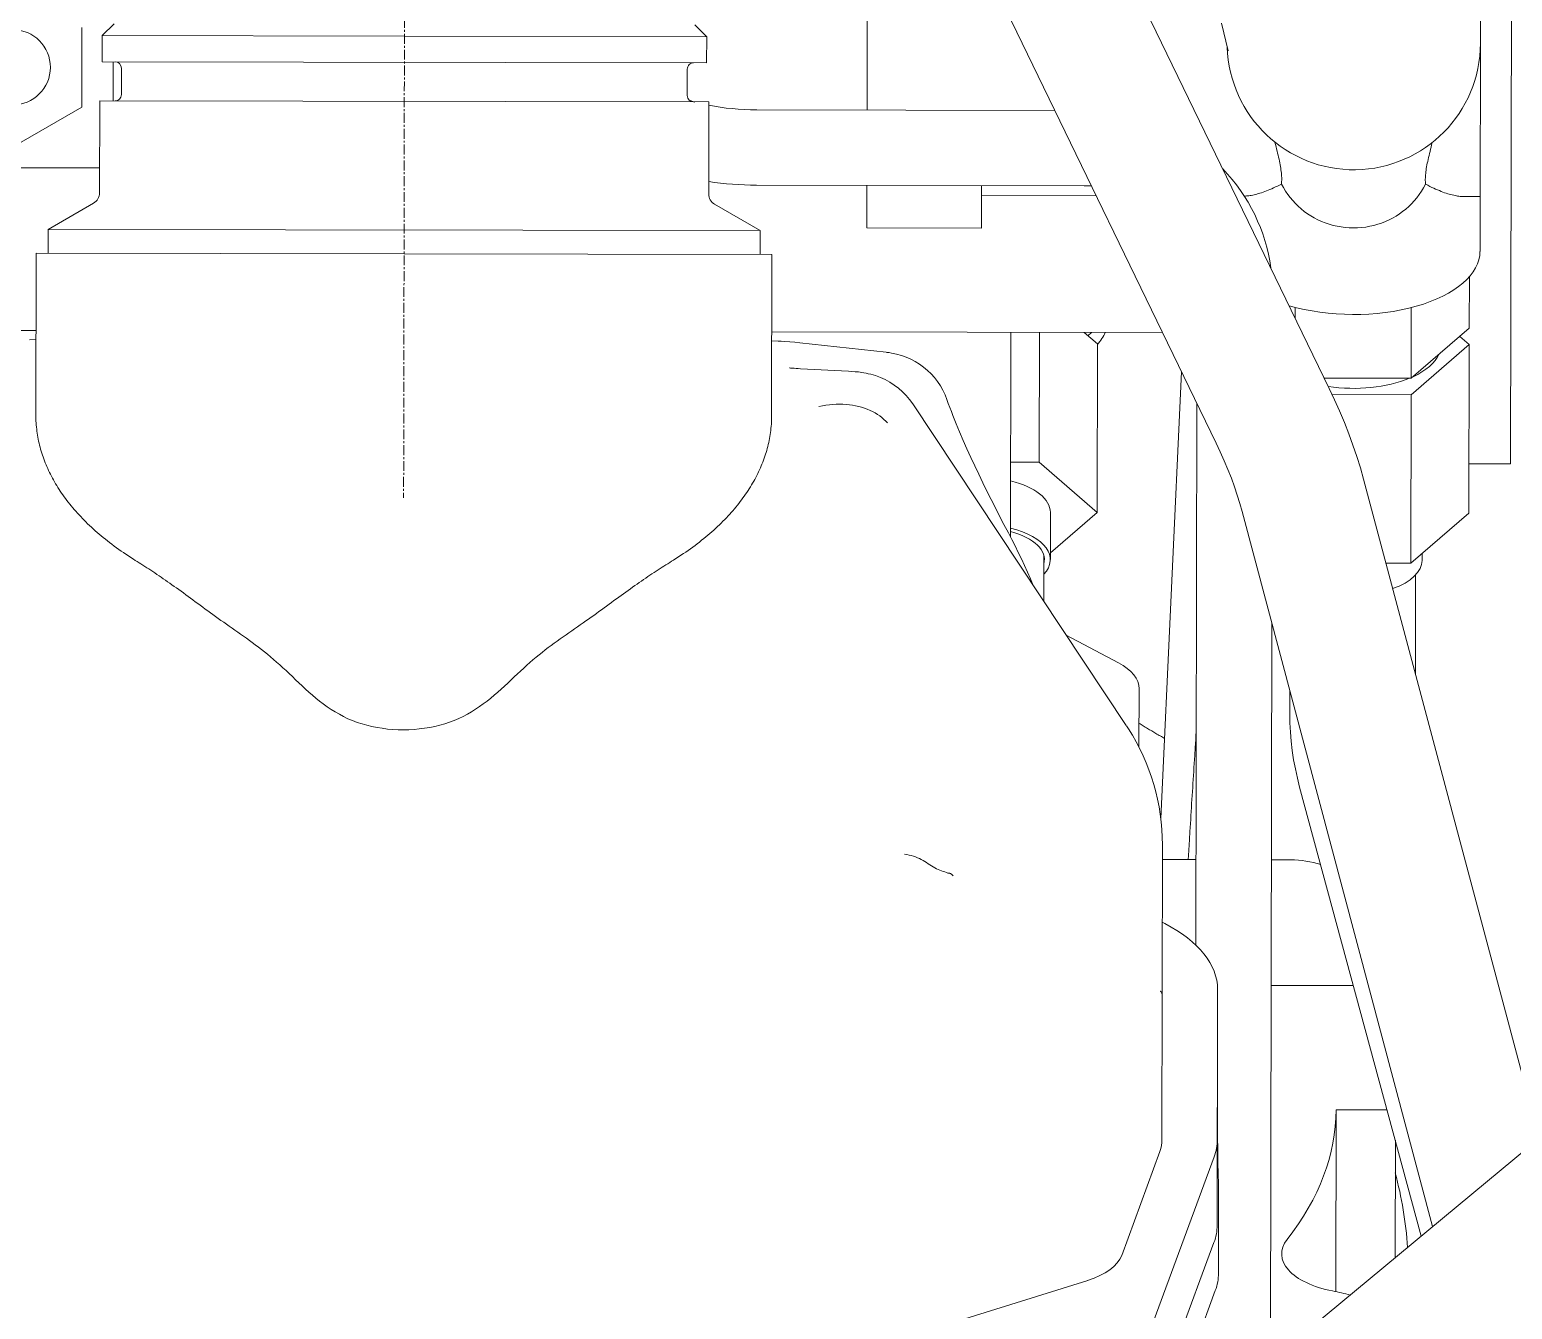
# Model space of a CAD drawing. Extents: x 766778 to 845620, y 133762 to 209800.
# Drawn here: x 786474.5 to 786661.9, y 191058.7 to 191220.5 of the extents above; entities that cross this region are included whole.
import ezdxf

# ---------------------------------------------------------------- set-up
doc = ezdxf.new("R2010")
doc.units = 0
doc.header["$MEASUREMENT"] = 0
doc.linetypes.add('CENTER', pattern=[2, 1.25, -0.25, 0.25, -0.25])
doc.layers.get('0').update_dxf_attribs({"color": 1, "linetype": 'CONTINUOUS'})
doc.layers.add('CENTER_LINES', color=1, linetype='CENTER')
doc.layers.add('LA-4748_SHOWN', color=2, linetype='CONTINUOUS', lineweight=53)

# ---------------------------------------------------------------- blocks, each defined once
blk = doc.blocks.new('ENGINE')
at = {"layer": 'CENTER_LINES', "color": 252, "lineweight": 5}
blk.add_line((945473.73, 205939.1), (945473.28, 205852.45), dxfattribs=at)
at = {"layer": 'LA-4748_SHOWN', "color": 252, "lineweight": 5}
for p, q in [((945527.35, 205996.95), (945590.32, 205865.88)), ((945513.04, 205990.07), (945576.01, 205859.01)), ((945609.44, 205883.12), (945609.96, 205982.09)), ((945613.21, 205856.27), (945613.85, 205978.27)), ((945532.03, 205901.27), (945532.29, 205950.01)), ((945432.76, 205901.96), (945432.82, 205912.04)), ((945436.88, 205912.5), (945435.37, 205911.01)), ((945510.3, 205912.11), (945511.79, 205910.61)), ((945576.86, 205912.1), (945577.69, 205908.62)), ((945435.35, 205907.71), (945435.37, 205911.01)), ((945511.79, 205910.61), (945435.37, 205911.01)), ((945511.77, 205907.31), (945511.79, 205910.61)), ((945511.77, 205907.31), (945435.35, 205907.71)), ((945436.76, 205907.7), (945436.74, 205902.75)), ((945437.78, 205903.55), (945437.8, 205906.9)), ((945509.3, 205903.17), (945509.32, 205906.52)), ((945424.01, 205896.97), (945432.76, 205901.96)), ((945434.98, 205891.13), (945435.04, 205902.76)), ((945512.04, 205902.36), (945435.04, 205902.76)), ((945509.56, 205902.58), (945510.28, 205902.36)), ((945511.98, 205890.72), (945512.04, 205902.36)), ((945512.03, 205901.95), (945512.75, 205901.81)), ((945512.75, 205901.81), (945513.48, 205901.69)), ((945513.48, 205901.69), (945514.23, 205901.59)), ((945514.23, 205901.59), (945514.99, 205901.51)), ((945514.99, 205901.51), (945515.75, 205901.44)), ((945515.75, 205901.44), (945516.52, 205901.39)), ((945516.52, 205901.39), (945517.3, 205901.36)), ((945517.3, 205901.36), (945518.08, 205901.35)), ((945518.08, 205901.35), (945555.76, 205901.15)), ((945583.57, 205897.03), (945583.64, 205896.74)), ((945583.64, 205896.74), (945583.71, 205896.45)), ((945583.71, 205896.45), (945583.78, 205896.18)), ((945603.23, 205896.07), (945603.3, 205896.35)), ((945603.3, 205896.35), (945603.37, 205896.63)), ((945603.37, 205896.63), (945603.45, 205896.92)), ((945411.29, 205894.42), (945434.99, 205894.29)), ((945583.78, 205896.18), (945583.84, 205895.9)), ((945583.84, 205895.9), (945583.9, 205895.64)), ((945583.9, 205895.64), (945583.96, 205895.38)), ((945583.96, 205895.38), (945584.02, 205895.13)), ((945584.02, 205895.13), (945584.08, 205894.88)), ((945584.08, 205894.88), (945584.13, 205894.64)), ((945584.13, 205894.64), (945584.17, 205894.4)), ((945584.17, 205894.4), (945584.22, 205894.17)), ((945602.82, 205894.31), (945602.87, 205894.54)), ((945602.87, 205894.54), (945602.92, 205894.78)), ((945602.92, 205894.78), (945602.98, 205895.03)), ((945602.98, 205895.03), (945603.04, 205895.28)), ((945603.04, 205895.28), (945603.1, 205895.54)), ((945603.1, 205895.54), (945603.17, 205895.8)), ((945603.17, 205895.8), (945603.23, 205896.07)), ((945576.97, 205893.68), (945577.57, 205893.02)), ((945577.57, 205893.02), (945578.14, 205892.34)), ((945584.22, 205894.17), (945584.25, 205893.95)), ((945584.25, 205893.95), (945584.29, 205893.74)), ((945584.29, 205893.74), (945584.32, 205893.52)), ((945584.32, 205893.52), (945584.35, 205893.32)), ((945584.35, 205893.32), (945584.37, 205893.12)), ((945584.37, 205893.12), (945584.39, 205892.93)), ((945584.39, 205892.93), (945584.4, 205892.74)), ((945584.4, 205892.74), (945584.41, 205892.56)), ((945584.41, 205892.56), (945584.41, 205892.38)), ((945602.57, 205892.46), (945602.58, 205892.64)), ((945602.58, 205892.64), (945602.59, 205892.83)), ((945602.59, 205892.83), (945602.61, 205893.02)), ((945602.61, 205893.02), (945602.63, 205893.22)), ((945602.63, 205893.22), (945602.66, 205893.43)), ((945602.66, 205893.43), (945602.69, 205893.64)), ((945602.69, 205893.64), (945602.73, 205893.86)), ((945602.73, 205893.86), (945602.77, 205894.08)), ((945602.77, 205894.08), (945602.82, 205894.31)), ((945511.98, 205892.29), (945512.73, 205892.19)), ((945512.73, 205892.19), (945513.48, 205892.1)), ((945513.48, 205892.1), (945514.23, 205892.02)), ((945514.23, 205892.02), (945514.98, 205891.95)), ((945514.98, 205891.95), (945515.74, 205891.9)), ((945515.74, 205891.9), (945516.5, 205891.86)), ((945516.5, 205891.86), (945517.27, 205891.84)), ((945517.27, 205891.84), (945518.03, 205891.83)), ((945518.03, 205891.83), (945559.43, 205891.61)), ((945531.95, 205886.36), (945531.98, 205891.75)), ((945546.45, 205886.28), (945546.48, 205891.68)), ((945559.43, 205891.61), (945560.36, 205891.58)), ((945578.14, 205892.34), (945578.69, 205891.65)), ((945578.69, 205891.65), (945579.21, 205890.93)), ((945579.21, 205890.93), (945579.7, 205890.19)), ((945581.84, 205890.65), (945581.64, 205890.59)), ((945582.04, 205890.72), (945581.84, 205890.65)), ((945582.25, 205890.79), (945582.04, 205890.72)), ((945582.46, 205890.87), (945582.25, 205890.79)), ((945582.68, 205890.96), (945582.46, 205890.87)), ((945582.91, 205891.05), (945582.68, 205890.96)), ((945583.14, 205891.15), (945582.91, 205891.05)), ((945583.37, 205891.26), (945583.14, 205891.15)), ((945583.61, 205891.37), (945583.37, 205891.26)), ((945583.86, 205891.48), (945583.61, 205891.37)), ((945584.11, 205891.61), (945583.86, 205891.48)), ((945584.37, 205891.74), (945584.11, 205891.61)), ((945584.39, 205891.89), (945584.37, 205891.74)), ((945584.62, 205891.29), (945584.37, 205891.74)), ((945584.4, 205892.05), (945584.39, 205891.89)), ((945584.41, 205892.21), (945584.4, 205892.05)), ((945584.41, 205892.38), (945584.41, 205892.21)), ((945584.89, 205890.85), (945584.62, 205891.29)), ((945585.17, 205890.43), (945584.89, 205890.85)), ((945602.07, 205890.76), (945601.78, 205890.34)), ((945602.34, 205891.19), (945602.07, 205890.76)), ((945602.6, 205891.64), (945602.34, 205891.19)), ((945602.56, 205892.28), (945602.57, 205892.46)), ((945602.56, 205892.11), (945602.56, 205892.28)), ((945602.57, 205891.95), (945602.56, 205892.11)), ((945602.58, 205891.79), (945602.57, 205891.95)), ((945602.6, 205891.64), (945602.58, 205891.79)), ((945602.86, 205891.51), (945602.6, 205891.64)), ((945603.12, 205891.38), (945602.86, 205891.51)), ((945603.37, 205891.25), (945603.12, 205891.38)), ((945603.62, 205891.14), (945603.37, 205891.25)), ((945603.86, 205891.03), (945603.62, 205891.14)), ((945604.1, 205890.92), (945603.86, 205891.03)), ((945604.33, 205890.83), (945604.1, 205890.92)), ((945604.55, 205890.74), (945604.33, 205890.83)), ((945604.77, 205890.65), (945604.55, 205890.74)), ((945604.98, 205890.57), (945604.77, 205890.65)), ((945434.22, 205889.83), (945428.45, 205886.54)), ((945512.72, 205889.42), (945518.45, 205886.07)), ((945546.47, 205890.41), (945560.96, 205890.33)), ((945579.81, 205890.23), (945579.67, 205890.23)), ((945579.7, 205890.19), (945580.16, 205889.44)), ((945579.95, 205890.24), (945579.81, 205890.23)), ((945580.1, 205890.25), (945579.95, 205890.24)), ((945580.25, 205890.27), (945580.1, 205890.25)), ((945580.16, 205889.44), (945580.59, 205888.66)), ((945580.4, 205890.29), (945580.25, 205890.27)), ((945580.56, 205890.32), (945580.4, 205890.29)), ((945580.73, 205890.35), (945580.56, 205890.32)), ((945580.9, 205890.39), (945580.73, 205890.35)), ((945581.08, 205890.43), (945580.9, 205890.39)), ((945581.26, 205890.48), (945581.08, 205890.43)), ((945581.44, 205890.53), (945581.26, 205890.48)), ((945581.64, 205890.59), (945581.44, 205890.53)), ((945585.48, 205890.02), (945585.17, 205890.43)), ((945585.8, 205889.64), (945585.48, 205890.02)), ((945586.13, 205889.27), (945585.8, 205889.64)), ((945586.49, 205888.92), (945586.13, 205889.27)), ((945586.86, 205888.58), (945586.49, 205888.92)), ((945600.45, 205888.84), (945600.07, 205888.51)), ((945600.8, 205889.19), (945600.45, 205888.84)), ((945601.14, 205889.56), (945600.8, 205889.19)), ((945601.47, 205889.94), (945601.14, 205889.56)), ((945601.78, 205890.34), (945601.47, 205889.94)), ((945605.19, 205890.5), (945604.98, 205890.57)), ((945605.39, 205890.44), (945605.19, 205890.5)), ((945605.58, 205890.38), (945605.39, 205890.44)), ((945605.77, 205890.33), (945605.58, 205890.38)), ((945605.96, 205890.28), (945605.77, 205890.33)), ((945606.14, 205890.24), (945605.96, 205890.28)), ((945606.31, 205890.2), (945606.14, 205890.24)), ((945606.48, 205890.17), (945606.31, 205890.2)), ((945606.64, 205890.14), (945606.48, 205890.17)), ((945606.8, 205890.12), (945606.64, 205890.14)), ((945606.95, 205890.1), (945606.8, 205890.12)), ((945607.1, 205890.09), (945606.95, 205890.1)), ((945607.24, 205890.09), (945607.1, 205890.09)), ((945607.38, 205890.09), (945607.24, 205890.09)), ((945607.33, 205890.09), (945609.47, 205890.07)), ((945580.59, 205888.66), (945580.99, 205887.88)), ((945580.99, 205887.88), (945581.35, 205887.07)), ((945581.35, 205887.07), (945581.69, 205886.26)), ((945587.24, 205888.27), (945586.86, 205888.58)), ((945587.65, 205887.97), (945587.24, 205888.27)), ((945588.07, 205887.69), (945587.65, 205887.97)), ((945588.51, 205887.44), (945588.07, 205887.69)), ((945588.96, 205887.2), (945588.51, 205887.44)), ((945589.42, 205886.99), (945588.96, 205887.2)), ((945589.9, 205886.8), (945589.42, 205886.99)), ((945597.49, 205886.95), (945597.01, 205886.76)), ((945597.96, 205887.15), (945597.49, 205886.95)), ((945598.41, 205887.39), (945597.96, 205887.15)), ((945598.85, 205887.64), (945598.41, 205887.39)), ((945599.28, 205887.91), (945598.85, 205887.64)), ((945599.68, 205888.2), (945599.28, 205887.91)), ((945600.07, 205888.51), (945599.68, 205888.2)), ((945428.44, 205883.54), (945428.45, 205886.54)), ((945518.45, 205886.07), (945428.45, 205886.54)), ((945518.44, 205883.07), (945518.45, 205886.07)), ((945546.45, 205886.28), (945531.95, 205886.36)), ((945581.69, 205886.26), (945581.99, 205885.43)), ((945581.99, 205885.43), (945582.26, 205884.59)), ((945590.38, 205886.63), (945589.9, 205886.8)), ((945590.88, 205886.49), (945590.38, 205886.63)), ((945591.39, 205886.37), (945590.88, 205886.49)), ((945591.9, 205886.28), (945591.39, 205886.37)), ((945592.41, 205886.21), (945591.9, 205886.28)), ((945592.93, 205886.17), (945592.41, 205886.21)), ((945593.45, 205886.16), (945592.93, 205886.17)), ((945593.97, 205886.17), (945593.45, 205886.16)), ((945594.49, 205886.2), (945593.97, 205886.17)), ((945595.01, 205886.26), (945594.49, 205886.2)), ((945595.52, 205886.35), (945595.01, 205886.26)), ((945596.03, 205886.46), (945595.52, 205886.35)), ((945596.53, 205886.6), (945596.03, 205886.46)), ((945597.01, 205886.76), (945596.53, 205886.6)), ((945426.94, 205883.55), (945426.83, 205863.11)), ((945426.94, 205883.55), (945519.94, 205883.06)), ((945582.26, 205884.59), (945582.49, 205883.74)), ((945582.49, 205883.74), (945582.69, 205882.88)), ((945519.94, 205883.06), (945519.83, 205862.63)), ((945582.69, 205882.88), (945582.86, 205882.02)), ((945582.86, 205882.02), (945582.99, 205881.15)), ((945608.05, 205873.43), (945608.09, 205879.93)), ((945586.06, 205874.76), (945586.07, 205876.14)), ((945600.69, 205867.12), (945600.73, 205876.06)), ((945413.8, 205873.82), (945426.89, 205873.75)), ((945426.88, 205872.62), (945426.08, 205872.59)), ((945519.88, 205873.26), (945569.29, 205873)), ((945519.88, 205872.13), (945520.69, 205872.09)), ((945520.69, 205872.09), (945521.08, 205872.07)), ((945521.08, 205872.07), (945521.45, 205872.05)), ((945521.45, 205872.05), (945522.15, 205872.01)), ((945522.15, 205872.01), (945522.79, 205871.95)), ((945522.79, 205871.95), (945523.41, 205871.89)), ((945523.41, 205871.89), (945534.32, 205870.64)), ((945549.98, 205847.2), (945550.12, 205873.1)), ((945553.72, 205873.08), (945553.63, 205856.69)), ((945561.04, 205871.6), (945559.38, 205873.05)), ((945560.31, 205873.05), (945559.85, 205872.65)), ((945600.69, 205867.12), (945608.05, 205873.43)), ((945606.85, 205872.4), (945608.04, 205871.35)), ((945534.32, 205870.64), (945534.42, 205870.62)), ((945534.42, 205870.62), (945534.72, 205870.59)), ((945534.72, 205870.59), (945535.03, 205870.54)), ((945535.03, 205870.54), (945535.64, 205870.41)), ((945535.64, 205870.41), (945536.26, 205870.23)), ((945536.26, 205870.23), (945536.85, 205870.02)), ((945536.85, 205870.02), (945537.44, 205869.76)), ((945561.04, 205871.6), (945560.93, 205850.3)), ((945608.04, 205871.35), (945600.67, 205865.04)), ((945608.04, 205871.35), (945607.93, 205850.05)), ((945522.13, 205868.7), (945522.16, 205868.7)), ((945522.16, 205868.7), (945522.24, 205868.69)), ((945522.24, 205868.69), (945522.36, 205868.68)), ((945522.36, 205868.68), (945522.52, 205868.66)), ((945522.52, 205868.66), (945522.72, 205868.65)), ((945522.72, 205868.65), (945522.95, 205868.63)), ((945522.95, 205868.63), (945523.21, 205868.62)), ((945523.21, 205868.62), (945523.49, 205868.6)), ((945523.49, 205868.6), (945529.55, 205868.25)), ((945529.55, 205868.25), (945529.98, 205868.23)), ((945529.98, 205868.23), (945530.39, 205868.2)), ((945530.39, 205868.2), (945530.81, 205868.16)), ((945530.81, 205868.16), (945531.03, 205868.13)), ((945531.03, 205868.13), (945531.27, 205868.1)), ((945537.44, 205869.76), (945538, 205869.46)), ((945538, 205869.46), (945538.54, 205869.12)), ((945538.54, 205869.12), (945539.06, 205868.75)), ((945539.06, 205868.75), (945539.55, 205868.33)), ((945539.55, 205868.33), (945540, 205867.89)), ((945531.27, 205868.1), (945531.52, 205868.06)), ((945531.52, 205868.06), (945531.79, 205868.01)), ((945531.79, 205868.01), (945532.07, 205867.94)), ((945532.07, 205867.94), (945532.37, 205867.87)), ((945532.37, 205867.87), (945532.67, 205867.79)), ((945532.67, 205867.79), (945532.98, 205867.69)), ((945532.98, 205867.69), (945533.59, 205867.46)), ((945533.59, 205867.46), (945534.2, 205867.18)), ((945534.2, 205867.18), (945534.78, 205866.86)), ((945534.78, 205866.86), (945535.34, 205866.49)), ((945535.34, 205866.49), (945535.87, 205866.09)), ((945540, 205867.89), (945540.43, 205867.41)), ((945540.43, 205867.41), (945540.82, 205866.91)), ((945540.82, 205866.91), (945541.17, 205866.37)), ((945541.17, 205866.37), (945541.49, 205865.82)), ((945570.27, 205839.81), (945571.67, 205868.04)), ((945589.7, 205867.18), (945600.69, 205867.12)), ((945535.87, 205866.09), (945536.38, 205865.64)), ((945536.38, 205865.64), (945536.84, 205865.16)), ((945536.84, 205865.16), (945537.28, 205864.64)), ((945537.28, 205864.64), (945537.67, 205864.09)), ((945541.49, 205865.82), (945541.76, 205865.24)), ((945541.76, 205865.24), (945541.99, 205864.65)), ((945541.99, 205864.65), (945542.17, 205864.15)), ((945590.32, 205865.88), (945590.99, 205864.45)), ((945600.67, 205865.04), (945590.7, 205865.09)), ((945590.99, 205864.45), (945591.63, 205863.02)), ((945600.67, 205865.04), (945600.56, 205843.74)), ((945426.83, 205862.85), (945426.83, 205863.11)), ((945426.84, 205862.59), (945426.83, 205862.85)), ((945426.84, 205862.33), (945426.84, 205862.59)), ((945519.83, 205862.63), (945519.82, 205862.36)), ((945526.26, 205863.89), (945525.82, 205863.8)), ((945526.7, 205863.97), (945526.26, 205863.89)), ((945527.13, 205864.03), (945526.7, 205863.97)), ((945527.57, 205864.07), (945527.13, 205864.03)), ((945528, 205864.09), (945527.57, 205864.07)), ((945528.42, 205864.1), (945528, 205864.09)), ((945528.84, 205864.09), (945528.42, 205864.1)), ((945529.25, 205864.07), (945528.84, 205864.09)), ((945529.66, 205864.03), (945529.25, 205864.07)), ((945530.06, 205863.97), (945529.66, 205864.03)), ((945530.45, 205863.9), (945530.06, 205863.97)), ((945530.84, 205863.81), (945530.45, 205863.9)), ((945531.21, 205863.71), (945530.84, 205863.81)), ((945531.57, 205863.59), (945531.21, 205863.71)), ((945531.93, 205863.45), (945531.57, 205863.59)), ((945532.27, 205863.3), (945531.93, 205863.45)), ((945532.59, 205863.14), (945532.27, 205863.3)), ((945532.91, 205862.97), (945532.59, 205863.14)), ((945533.21, 205862.78), (945532.91, 205862.97)), ((945533.49, 205862.59), (945533.21, 205862.78)), ((945533.76, 205862.38), (945533.49, 205862.59)), ((945537.67, 205864.09), (945564.52, 205823.34)), ((945542.17, 205864.15), (945542.35, 205863.65)), ((945542.35, 205863.65), (945542.55, 205863.14)), ((945542.55, 205863.14), (945542.74, 205862.63)), ((945542.74, 205862.63), (945543.16, 205861.58)), ((945573.22, 205795.55), (945573.58, 205864.07)), ((945591.63, 205863.02), (945592.22, 205861.58)), ((945426.86, 205862.07), (945426.84, 205862.33)), ((945426.88, 205861.82), (945426.86, 205862.07)), ((945426.9, 205861.56), (945426.88, 205861.82)), ((945426.93, 205861.3), (945426.9, 205861.56)), ((945426.96, 205861.04), (945426.93, 205861.3)), ((945426.99, 205860.79), (945426.96, 205861.04)), ((945427.03, 205860.53), (945426.99, 205860.79)), ((945519.71, 205860.81), (945519.68, 205860.56)), ((945519.74, 205861.07), (945519.71, 205860.81)), ((945519.77, 205861.33), (945519.74, 205861.07)), ((945519.79, 205861.58), (945519.77, 205861.33)), ((945519.8, 205861.84), (945519.79, 205861.58)), ((945519.82, 205862.1), (945519.8, 205861.84)), ((945519.82, 205862.36), (945519.82, 205862.1)), ((945534.01, 205862.16), (945533.76, 205862.38)), ((945534.25, 205861.94), (945534.01, 205862.16)), ((945534.47, 205861.71), (945534.25, 205861.94)), ((945543.16, 205861.58), (945543.59, 205860.53)), ((945592.22, 205861.58), (945592.78, 205860.13)), ((945427.07, 205860.28), (945427.03, 205860.53)), ((945427.12, 205860.03), (945427.07, 205860.28)), ((945427.17, 205859.77), (945427.12, 205860.03)), ((945427.23, 205859.52), (945427.17, 205859.77)), ((945427.29, 205859.27), (945427.23, 205859.52)), ((945427.35, 205859.02), (945427.29, 205859.27)), ((945427.42, 205858.77), (945427.35, 205859.02)), ((945427.49, 205858.52), (945427.42, 205858.77)), ((945519.33, 205858.79), (945519.26, 205858.54)), ((945519.39, 205859.04), (945519.33, 205858.79)), ((945519.45, 205859.29), (945519.39, 205859.04)), ((945519.5, 205859.54), (945519.45, 205859.29)), ((945519.55, 205859.79), (945519.5, 205859.54)), ((945519.6, 205860.05), (945519.55, 205859.79)), ((945519.64, 205860.3), (945519.6, 205860.05)), ((945519.68, 205860.56), (945519.64, 205860.3)), ((945543.59, 205860.53), (945544.05, 205859.46)), ((945544.05, 205859.46), (945544.51, 205858.39)), ((945576.01, 205859.01), (945576.53, 205857.89)), ((945592.78, 205860.13), (945593.3, 205858.69)), ((945427.57, 205858.27), (945427.49, 205858.52)), ((945427.64, 205858.02), (945427.57, 205858.27)), ((945427.73, 205857.78), (945427.64, 205858.02)), ((945427.81, 205857.53), (945427.73, 205857.78)), ((945427.91, 205857.28), (945427.81, 205857.53)), ((945428, 205857.04), (945427.91, 205857.28)), ((945428.1, 205856.79), (945428, 205857.04)), ((945518.78, 205857.05), (945518.69, 205856.81)), ((945518.87, 205857.3), (945518.78, 205857.05)), ((945518.96, 205857.54), (945518.87, 205857.3)), ((945519.04, 205857.79), (945518.96, 205857.54)), ((945519.12, 205858.04), (945519.04, 205857.79)), ((945519.19, 205858.29), (945519.12, 205858.04)), ((945519.26, 205858.54), (945519.19, 205858.29)), ((945544.51, 205858.39), (945544.99, 205857.32)), ((945544.99, 205857.32), (945545.49, 205856.25)), ((945576.53, 205857.89), (945577.02, 205856.78)), ((945593.3, 205858.69), (945593.78, 205857.25)), ((945593.78, 205857.25), (945594.22, 205855.82)), ((945428.2, 205856.55), (945428.1, 205856.79)), ((945428.31, 205856.31), (945428.2, 205856.55)), ((945428.42, 205856.06), (945428.31, 205856.31)), ((945428.53, 205855.82), (945428.42, 205856.06)), ((945428.65, 205855.58), (945428.53, 205855.82)), ((945428.78, 205855.34), (945428.65, 205855.58)), ((945428.9, 205855.1), (945428.78, 205855.34)), ((945429.03, 205854.86), (945428.9, 205855.1)), ((945517.93, 205855.11), (945517.8, 205854.87)), ((945518.05, 205855.35), (945517.93, 205855.11)), ((945518.16, 205855.59), (945518.05, 205855.35)), ((945518.28, 205855.83), (945518.16, 205855.59)), ((945518.39, 205856.07), (945518.28, 205855.83)), ((945518.49, 205856.32), (945518.39, 205856.07)), ((945518.59, 205856.56), (945518.49, 205856.32)), ((945518.69, 205856.81), (945518.59, 205856.56)), ((945545.49, 205856.25), (945545.99, 205855.18)), ((945545.99, 205855.18), (945546.5, 205854.11)), ((945553.63, 205856.69), (945550.03, 205856.7)), ((945560.93, 205850.3), (945553.63, 205856.69)), ((945577.02, 205856.78), (945577.48, 205855.67)), ((945577.48, 205855.67), (945577.91, 205854.57)), ((945594.22, 205855.82), (945594.61, 205854.39)), ((945607.96, 205856.29), (945613.21, 205856.27)), ((945429.17, 205854.62), (945429.03, 205854.86)), ((945429.3, 205854.38), (945429.17, 205854.62)), ((945429.45, 205854.15), (945429.3, 205854.38)), ((945429.59, 205853.91), (945429.45, 205854.15)), ((945429.74, 205853.67), (945429.59, 205853.91)), ((945429.89, 205853.44), (945429.74, 205853.67)), ((945430.05, 205853.2), (945429.89, 205853.44)), ((945430.21, 205852.97), (945430.05, 205853.2)), ((945516.82, 205853.21), (945516.66, 205852.98)), ((945516.97, 205853.45), (945516.82, 205853.21)), ((945517.12, 205853.68), (945516.97, 205853.45)), ((945517.26, 205853.92), (945517.12, 205853.68)), ((945517.4, 205854.16), (945517.26, 205853.92)), ((945517.54, 205854.39), (945517.4, 205854.16)), ((945517.67, 205854.63), (945517.54, 205854.39)), ((945517.8, 205854.87), (945517.67, 205854.63)), ((945546.5, 205854.11), (945547.01, 205853.04)), ((945577.91, 205854.57), (945578.3, 205853.49)), ((945578.3, 205853.49), (945578.65, 205852.42)), ((945594.61, 205854.39), (945616.52, 205770.98)), ((945430.38, 205852.74), (945430.21, 205852.97)), ((945430.55, 205852.5), (945430.38, 205852.74)), ((945430.72, 205852.27), (945430.55, 205852.5)), ((945430.89, 205852.04), (945430.72, 205852.27)), ((945431.08, 205851.81), (945430.89, 205852.04)), ((945431.26, 205851.58), (945431.08, 205851.81)), ((945431.45, 205851.35), (945431.26, 205851.58)), ((945431.64, 205851.12), (945431.45, 205851.35)), ((945515.46, 205851.36), (945515.28, 205851.14)), ((945515.65, 205851.59), (945515.46, 205851.36)), ((945515.82, 205851.82), (945515.65, 205851.59)), ((945516, 205852.05), (945515.82, 205851.82)), ((945516.17, 205852.28), (945516, 205852.05)), ((945516.34, 205852.52), (945516.17, 205852.28)), ((945516.5, 205852.75), (945516.34, 205852.52)), ((945516.66, 205852.98), (945516.5, 205852.75)), ((945547.01, 205853.04), (945547.54, 205851.97)), ((945547.54, 205851.97), (945548.07, 205850.91)), ((945578.65, 205852.42), (945578.97, 205851.38)), ((945578.97, 205851.38), (945579.25, 205850.36)), ((945431.84, 205850.89), (945431.64, 205851.12)), ((945432.04, 205850.67), (945431.84, 205850.89)), ((945432.24, 205850.44), (945432.04, 205850.67)), ((945432.45, 205850.21), (945432.24, 205850.44)), ((945432.67, 205849.99), (945432.45, 205850.21)), ((945432.88, 205849.76), (945432.67, 205849.99)), ((945433.11, 205849.54), (945432.88, 205849.76)), ((945433.33, 205849.32), (945433.11, 205849.54)), ((945513.85, 205849.56), (945513.63, 205849.34)), ((945514.07, 205849.78), (945513.85, 205849.56)), ((945514.28, 205850.01), (945514.07, 205849.78)), ((945514.49, 205850.23), (945514.28, 205850.01)), ((945514.69, 205850.46), (945514.49, 205850.23)), ((945514.89, 205850.68), (945514.69, 205850.46)), ((945515.08, 205850.91), (945514.89, 205850.68)), ((945515.28, 205851.14), (945515.08, 205850.91)), ((945548.07, 205850.91), (945548.61, 205849.85)), ((945548.61, 205849.85), (945549.15, 205848.8)), ((945555, 205844.35), (945555.03, 205850.33)), ((945555, 205845.22), (945560.93, 205850.3)), ((945579.25, 205850.36), (945603.02, 205759.86)), ((945607.93, 205850.05), (945600.56, 205843.74)), ((945433.56, 205849.09), (945433.33, 205849.32)), ((945433.8, 205848.87), (945433.56, 205849.09)), ((945434.04, 205848.65), (945433.8, 205848.87)), ((945434.28, 205848.43), (945434.04, 205848.65)), ((945434.52, 205848.21), (945434.28, 205848.43)), ((945434.78, 205847.99), (945434.52, 205848.21)), ((945435.03, 205847.78), (945434.78, 205847.99)), ((945435.29, 205847.56), (945435.03, 205847.78)), ((945435.56, 205847.34), (945435.29, 205847.56)), ((945511.72, 205847.59), (945511.46, 205847.37)), ((945511.98, 205847.81), (945511.72, 205847.59)), ((945512.23, 205848.02), (945511.98, 205847.81)), ((945512.47, 205848.24), (945512.23, 205848.02)), ((945512.71, 205848.46), (945512.47, 205848.24)), ((945512.95, 205848.68), (945512.71, 205848.46)), ((945513.18, 205848.9), (945512.95, 205848.68)), ((945513.41, 205849.12), (945513.18, 205848.9)), ((945513.63, 205849.34), (945513.41, 205849.12)), ((945549.15, 205848.8), (945549.7, 205847.75)), ((945549.7, 205847.75), (945550.12, 205846.93)), ((945435.83, 205847.13), (945435.56, 205847.34)), ((945436.1, 205846.91), (945435.83, 205847.13)), ((945436.38, 205846.7), (945436.1, 205846.91)), ((945436.67, 205846.48), (945436.38, 205846.7)), ((945436.95, 205846.27), (945436.67, 205846.48)), ((945437.25, 205846.06), (945436.95, 205846.27)), ((945437.55, 205845.85), (945437.25, 205846.06)), ((945437.85, 205845.64), (945437.55, 205845.85)), ((945438.16, 205845.43), (945437.85, 205845.64)), ((945509.23, 205845.68), (945508.93, 205845.47)), ((945509.53, 205845.89), (945509.23, 205845.68)), ((945509.82, 205846.1), (945509.53, 205845.89)), ((945510.1, 205846.31), (945509.82, 205846.1)), ((945510.38, 205846.52), (945510.1, 205846.31)), ((945510.66, 205846.73), (945510.38, 205846.52)), ((945510.93, 205846.95), (945510.66, 205846.73)), ((945511.2, 205847.16), (945510.93, 205846.95)), ((945511.46, 205847.37), (945511.2, 205847.16)), ((945550.12, 205846.93), (945550.54, 205846.11)), ((945550.54, 205846.11), (945550.95, 205845.28)), ((945438.47, 205845.22), (945438.16, 205845.43)), ((945438.79, 205845.02), (945438.47, 205845.22)), ((945439.11, 205844.81), (945438.79, 205845.02)), ((945439.11, 205844.81), (945439.34, 205844.66)), ((945439.34, 205844.66), (945439.58, 205844.52)), ((945439.58, 205844.52), (945439.81, 205844.36)), ((945439.81, 205844.36), (945440.05, 205844.21)), ((945440.05, 205844.21), (945440.29, 205844.05)), ((945440.29, 205844.05), (945440.54, 205843.9)), ((945440.54, 205843.9), (945440.79, 205843.73)), ((945506.16, 205843.71), (945506.41, 205843.86)), ((945506.41, 205843.86), (945506.65, 205844.01)), ((945506.65, 205844.01), (945506.88, 205844.16)), ((945506.88, 205844.16), (945507.12, 205844.31)), ((945507.12, 205844.31), (945507.35, 205844.45)), ((945507.68, 205844.65), (945507.35, 205844.45)), ((945508, 205844.86), (945507.68, 205844.65)), ((945508.31, 205845.06), (945508, 205844.86)), ((945508.62, 205845.27), (945508.31, 205845.06)), ((945508.93, 205845.47), (945508.62, 205845.27)), ((945550.95, 205845.28), (945551.34, 205844.45)), ((945551.34, 205844.45), (945551.73, 205843.61)), ((945554.14, 205839.09), (945554.18, 205844.9)), ((945600.56, 205843.74), (945597.41, 205843.76)), ((945602, 205844.11), (945602, 205844.97)), ((945440.79, 205843.73), (945441.04, 205843.57)), ((945441.04, 205843.57), (945441.29, 205843.4)), ((945441.29, 205843.4), (945441.54, 205843.23)), ((945441.54, 205843.23), (945441.8, 205843.06)), ((945441.8, 205843.06), (945442.06, 205842.88)), ((945442.06, 205842.88), (945442.33, 205842.7)), ((945442.33, 205842.7), (945442.59, 205842.52)), ((945442.59, 205842.52), (945442.86, 205842.33)), ((945442.86, 205842.33), (945443.13, 205842.15)), ((945443.13, 205842.15), (945443.41, 205841.95)), ((945443.41, 205841.95), (945443.68, 205841.76)), ((945503.3, 205841.83), (945503.58, 205842.01)), ((945503.58, 205842.01), (945503.85, 205842.2)), ((945503.85, 205842.2), (945504.12, 205842.38)), ((945504.12, 205842.38), (945504.38, 205842.55)), ((945504.38, 205842.55), (945504.64, 205842.73)), ((945504.64, 205842.73), (945504.9, 205842.9)), ((945504.9, 205842.9), (945505.16, 205843.07)), ((945505.16, 205843.07), (945505.42, 205843.23)), ((945505.42, 205843.23), (945505.67, 205843.39)), ((945505.67, 205843.39), (945505.92, 205843.55)), ((945505.92, 205843.55), (945506.16, 205843.71)), ((945551.73, 205843.61), (945552.11, 205842.78)), ((945552.11, 205842.78), (945552.47, 205841.94)), ((945552.47, 205841.94), (945552.82, 205841.11)), ((945601.16, 205842.25), (945601.1, 205829.7)), ((945443.68, 205841.76), (945443.96, 205841.56)), ((945443.96, 205841.56), (945444.24, 205841.36)), ((945444.24, 205841.36), (945444.53, 205841.15)), ((945444.53, 205841.15), (945444.81, 205840.94)), ((945444.81, 205840.94), (945445.1, 205840.73)), ((945445.1, 205840.73), (945445.4, 205840.52)), ((945445.4, 205840.52), (945445.69, 205840.3)), ((945445.69, 205840.3), (945445.99, 205840.08)), ((945445.99, 205840.08), (945446.29, 205839.86)), ((945500.43, 205839.8), (945500.73, 205840.01)), ((945500.73, 205840.01), (945501.03, 205840.23)), ((945501.03, 205840.23), (945501.32, 205840.44)), ((945501.32, 205840.44), (945501.61, 205840.65)), ((945501.61, 205840.65), (945501.9, 205840.85)), ((945501.9, 205840.85), (945502.19, 205841.05)), ((945502.19, 205841.05), (945502.47, 205841.25)), ((945502.47, 205841.25), (945502.75, 205841.45)), ((945502.75, 205841.45), (945503.03, 205841.64)), ((945503.03, 205841.64), (945503.3, 205841.83)), ((945446.29, 205839.86), (945446.59, 205839.63)), ((945446.59, 205839.63), (945446.9, 205839.41)), ((945446.9, 205839.41), (945447.21, 205839.18)), ((945447.21, 205839.18), (945447.52, 205838.95)), ((945447.52, 205838.95), (945447.84, 205838.71)), ((945447.84, 205838.71), (945448.15, 205838.48)), ((945448.15, 205838.48), (945448.48, 205838.24)), ((945448.48, 205838.24), (945448.8, 205838)), ((945497.92, 205837.98), (945498.25, 205838.22)), ((945498.25, 205838.22), (945498.57, 205838.45)), ((945498.57, 205838.45), (945498.89, 205838.68)), ((945498.89, 205838.68), (945499.2, 205838.91)), ((945499.2, 205838.91), (945499.51, 205839.13)), ((945499.51, 205839.13), (945499.82, 205839.36)), ((945499.82, 205839.36), (945500.13, 205839.58)), ((945500.13, 205839.58), (945500.43, 205839.8)), ((945568.85, 205811.59), (945570.27, 205839.81)), ((945448.8, 205838), (945449.13, 205837.77)), ((945449.13, 205837.77), (945449.46, 205837.52)), ((945449.46, 205837.52), (945449.8, 205837.28)), ((945449.8, 205837.28), (945450.14, 205837.04)), ((945450.14, 205837.04), (945450.48, 205836.8)), ((945450.48, 205836.8), (945450.83, 205836.55)), ((945450.83, 205836.55), (945451.18, 205836.31)), ((945451.18, 205836.31), (945451.53, 205836.06)), ((945495.2, 205836.07), (945495.55, 205836.32)), ((945495.55, 205836.32), (945495.9, 205836.56)), ((945495.9, 205836.56), (945496.25, 205836.8)), ((945496.25, 205836.8), (945496.59, 205837.04)), ((945496.59, 205837.04), (945496.93, 205837.28)), ((945496.93, 205837.28), (945497.26, 205837.51)), ((945497.26, 205837.51), (945497.59, 205837.75)), ((945497.59, 205837.75), (945497.92, 205837.98)), ((945582.46, 205742.42), (945582.95, 205836.28)), ((945451.53, 205836.06), (945451.89, 205835.81)), ((945451.89, 205835.81), (945452.25, 205835.55)), ((945452.25, 205835.55), (945452.61, 205835.29)), ((945452.61, 205835.29), (945452.98, 205835.03)), ((945452.98, 205835.03), (945453.35, 205834.77)), ((945453.35, 205834.77), (945453.72, 205834.5)), ((945453.72, 205834.5), (945454.09, 205834.22)), ((945492.64, 205834.28), (945493.01, 205834.55)), ((945493.01, 205834.55), (945493.38, 205834.82)), ((945493.38, 205834.82), (945493.75, 205835.07)), ((945493.75, 205835.07), (945494.12, 205835.33)), ((945494.12, 205835.33), (945494.48, 205835.58)), ((945494.48, 205835.58), (945494.84, 205835.83)), ((945494.84, 205835.83), (945495.2, 205836.07)), ((945563.55, 205831.29), (945556.98, 205834.79)), ((945454.09, 205834.22), (945454.47, 205833.94)), ((945454.47, 205833.94), (945454.85, 205833.65)), ((945454.85, 205833.65), (945455.23, 205833.35)), ((945455.23, 205833.35), (945455.61, 205833.04)), ((945455.61, 205833.04), (945456, 205832.73)), ((945456, 205832.73), (945456.38, 205832.41)), ((945489.95, 205832.23), (945490.34, 205832.55)), ((945490.34, 205832.55), (945490.73, 205832.85)), ((945490.73, 205832.85), (945491.11, 205833.15)), ((945491.11, 205833.15), (945491.5, 205833.45)), ((945491.5, 205833.45), (945491.88, 205833.73)), ((945491.88, 205833.73), (945492.26, 205834.01)), ((945492.26, 205834.01), (945492.64, 205834.28)), ((945456.38, 205832.41), (945456.77, 205832.08)), ((945456.77, 205832.08), (945457.16, 205831.74)), ((945457.16, 205831.74), (945457.55, 205831.39)), ((945457.55, 205831.39), (945457.94, 205831.03)), ((945457.94, 205831.03), (945458.34, 205830.66)), ((945458.34, 205830.66), (945458.74, 205830.28)), ((945487.98, 205830.5), (945488.38, 205830.87)), ((945488.38, 205830.87), (945488.77, 205831.22)), ((945488.77, 205831.22), (945489.17, 205831.57)), ((945489.17, 205831.57), (945489.56, 205831.9)), ((945489.56, 205831.9), (945489.95, 205832.23)), ((945458.74, 205830.28), (945459.14, 205829.89)), ((945459.14, 205829.89), (945459.54, 205829.5)), ((945459.54, 205829.5), (945459.95, 205829.11)), ((945459.95, 205829.11), (945460.37, 205828.72)), ((945485.95, 205828.6), (945486.36, 205828.99)), ((945486.36, 205828.99), (945486.77, 205829.37)), ((945486.77, 205829.37), (945487.18, 205829.75)), ((945487.18, 205829.75), (945487.58, 205830.13)), ((945487.58, 205830.13), (945487.98, 205830.5)), ((945688.38, 205830.24), (945587.65, 205747.19)), ((945460.37, 205828.72), (945460.79, 205828.32)), ((945460.79, 205828.32), (945461.22, 205827.93)), ((945461.22, 205827.93), (945461.66, 205827.55)), ((945461.66, 205827.55), (945462.11, 205827.17)), ((945462.11, 205827.17), (945462.57, 205826.8)), ((945483.74, 205826.72), (945484.2, 205827.08)), ((945484.2, 205827.08), (945484.65, 205827.46)), ((945484.65, 205827.46), (945485.09, 205827.83)), ((945485.09, 205827.83), (945485.52, 205828.22)), ((945485.52, 205828.22), (945485.95, 205828.6)), ((945566.11, 205820.61), (945566.15, 205828)), ((945585.21, 205827.69), (945585.19, 205824.79)), ((945462.57, 205826.8), (945463.04, 205826.43)), ((945463.04, 205826.43), (945463.53, 205826.08)), ((945463.53, 205826.08), (945464.02, 205825.74)), ((945464.02, 205825.74), (945464.53, 205825.42)), ((945464.53, 205825.42), (945465.06, 205825.11)), ((945465.06, 205825.11), (945465.6, 205824.82)), ((945480.71, 205824.79), (945481.25, 205825.07)), ((945481.25, 205825.07), (945481.77, 205825.37)), ((945481.77, 205825.37), (945482.28, 205825.69)), ((945482.28, 205825.69), (945482.78, 205826.02)), ((945482.78, 205826.02), (945483.26, 205826.36)), ((945483.26, 205826.36), (945483.74, 205826.72)), ((945465.6, 205824.82), (945466.15, 205824.55)), ((945466.15, 205824.55), (945466.73, 205824.31)), ((945466.73, 205824.31), (945467.32, 205824.08)), ((945467.32, 205824.08), (945467.92, 205823.88)), ((945467.92, 205823.88), (945468.54, 205823.71)), ((945468.54, 205823.71), (945469.18, 205823.55)), ((945469.18, 205823.55), (945469.82, 205823.42)), ((945469.82, 205823.42), (945470.48, 205823.32)), ((945470.48, 205823.32), (945471.14, 205823.23)), ((945471.14, 205823.23), (945471.81, 205823.17)), ((945471.81, 205823.17), (945472.48, 205823.14)), ((945472.48, 205823.14), (945473.15, 205823.12)), ((945473.15, 205823.12), (945473.82, 205823.13)), ((945473.82, 205823.13), (945474.5, 205823.17)), ((945474.5, 205823.17), (945475.16, 205823.23)), ((945475.16, 205823.23), (945475.82, 205823.31)), ((945475.82, 205823.31), (945476.48, 205823.41)), ((945476.48, 205823.41), (945477.13, 205823.54)), ((945477.13, 205823.54), (945477.76, 205823.69)), ((945477.76, 205823.69), (945478.38, 205823.86)), ((945478.38, 205823.86), (945478.99, 205824.06)), ((945478.99, 205824.06), (945479.58, 205824.28)), ((945479.58, 205824.28), (945480.15, 205824.52)), ((945480.15, 205824.52), (945480.71, 205824.79)), ((945564.55, 205823.3), (945564.79, 205822.94)), ((945566.12, 205823.63), (945566.26, 205823.54)), ((945566.26, 205823.54), (945566.39, 205823.46)), ((945566.39, 205823.46), (945566.52, 205823.38)), ((945566.52, 205823.38), (945566.65, 205823.3)), ((945566.65, 205823.3), (945566.79, 205823.21)), ((945566.79, 205823.21), (945566.92, 205823.13)), ((945566.92, 205823.13), (945567.06, 205823.05)), ((945585.19, 205824.79), (945585.2, 205823.62)), ((945585.2, 205823.62), (945585.26, 205822.45)), ((945564.79, 205822.94), (945565.29, 205822.11)), ((945565.29, 205822.11), (945565.77, 205821.27)), ((945565.77, 205821.27), (945566.21, 205820.4)), ((945567.06, 205823.05), (945567.19, 205822.97)), ((945567.19, 205822.97), (945567.32, 205822.89)), ((945567.32, 205822.89), (945567.46, 205822.81)), ((945567.46, 205822.81), (945567.59, 205822.73)), ((945567.59, 205822.73), (945567.73, 205822.65)), ((945567.73, 205822.65), (945567.86, 205822.57)), ((945567.86, 205822.57), (945568, 205822.49)), ((945568, 205822.49), (945568.13, 205822.41)), ((945568.13, 205822.41), (945568.27, 205822.33)), ((945568.27, 205822.33), (945568.4, 205822.25)), ((945568.4, 205822.25), (945568.54, 205822.17)), ((945568.54, 205822.17), (945568.68, 205822.09)), ((945568.68, 205822.09), (945568.81, 205822.02)), ((945568.81, 205822.02), (945568.95, 205821.94)), ((945568.95, 205821.94), (945569.08, 205821.86)), ((945569.08, 205821.86), (945569.22, 205821.79)), ((945569.22, 205821.79), (945569.36, 205821.71)), ((945573.26, 205821.03), (945573.29, 205821.54)), ((945573.29, 205821.54), (945573.32, 205822.04)), ((945573.32, 205822.04), (945573.36, 205822.55)), ((945585.26, 205822.45), (945585.35, 205821.28)), ((945585.35, 205821.28), (945585.49, 205820.11)), ((945566.21, 205820.4), (945566.63, 205819.52)), ((945566.63, 205819.52), (945567.01, 205818.63)), ((945573.12, 205819.01), (945573.16, 205819.51)), ((945573.16, 205819.51), (945573.22, 205820.53)), ((945573.22, 205820.53), (945573.26, 205821.03)), ((945585.49, 205820.11), (945585.66, 205818.94)), ((945567.01, 205818.63), (945567.37, 205817.73)), ((945567.37, 205817.73), (945567.69, 205816.81)), ((945573.02, 205817.49), (945573.05, 205818)), ((945573.05, 205818), (945573.09, 205818.5)), ((945573.09, 205818.5), (945573.12, 205819.01)), ((945585.66, 205818.94), (945585.88, 205817.78)), ((945585.88, 205817.78), (945586.13, 205816.62)), ((945567.69, 205816.81), (945567.98, 205815.88)), ((945567.98, 205815.88), (945568.23, 205814.95)), ((945572.89, 205815.47), (945572.92, 205815.97)), ((945572.92, 205815.97), (945572.95, 205816.48)), ((945572.95, 205816.48), (945572.99, 205816.99)), ((945572.99, 205816.99), (945573.02, 205817.49)), ((945586.13, 205816.62), (945586.41, 205815.47)), ((945568.23, 205814.95), (945568.45, 205814.01)), ((945568.45, 205814.01), (945568.63, 205813.06)), ((945572.75, 205813.45), (945572.79, 205813.95)), ((945572.79, 205813.95), (945572.82, 205814.46)), ((945572.82, 205814.46), (945572.85, 205814.96)), ((945572.85, 205814.96), (945572.89, 205815.47)), ((945586.41, 205815.47), (945601.58, 205758.67)), ((945568.63, 205813.06), (945568.78, 205812.11)), ((945568.78, 205812.11), (945568.9, 205811.15)), ((945572.62, 205811.42), (945572.65, 205811.93)), ((945572.65, 205811.93), (945572.69, 205812.43)), ((945572.69, 205812.43), (945572.72, 205812.94)), ((945572.72, 205812.94), (945572.75, 205813.45)), ((945568.9, 205811.15), (945568.98, 205810.19)), ((945568.98, 205810.19), (945569.03, 205809.22)), ((945572.52, 205809.91), (945572.55, 205810.41)), ((945572.55, 205810.41), (945572.59, 205810.92)), ((945572.59, 205810.92), (945572.62, 205811.42)), ((945568.85, 205770.99), (945569.04, 205808.26)), ((945569.03, 205809.22), (945569.04, 205808.26)), ((945572.33, 205806.87), (945572.46, 205808.89)), ((945572.46, 205808.89), (945572.52, 205809.91)), ((945536.73, 205807.14), (945536.45, 205807.2)), ((945537.01, 205807.07), (945536.73, 205807.14)), ((945537.28, 205806.99), (945537.01, 205807.07)), ((945537.55, 205806.91), (945537.28, 205806.99)), ((945537.81, 205806.82), (945537.55, 205806.91)), ((945538.06, 205806.72), (945537.81, 205806.82)), ((945538.31, 205806.61), (945538.06, 205806.72)), ((945538.55, 205806.5), (945538.31, 205806.61)), ((945538.78, 205806.37), (945538.55, 205806.5)), ((945539, 205806.24), (945538.78, 205806.37)), ((945573.27, 205806.36), (945569.03, 205806.38)), ((945572.29, 205806.37), (945572.33, 205806.87)), ((945585.25, 205806.3), (945582.79, 205806.31)), ((945539.21, 205806.1), (945539, 205806.24)), ((945539.42, 205805.96), (945539.21, 205806.1)), ((945539.63, 205805.82), (945539.42, 205805.96)), ((945539.84, 205805.69), (945539.63, 205805.82)), ((945540.04, 205805.56), (945539.84, 205805.69)), ((945540.25, 205805.44), (945540.04, 205805.56)), ((945540.46, 205805.33), (945540.25, 205805.44)), ((945540.67, 205805.23), (945540.46, 205805.33)), ((945540.88, 205805.14), (945540.67, 205805.23)), ((945541.09, 205805.06), (945540.88, 205805.14)), ((945541.3, 205804.98), (945541.09, 205805.06)), ((945541.51, 205804.91), (945541.3, 205804.98)), ((945541.72, 205804.84), (945541.51, 205804.91)), ((945541.92, 205804.77), (945541.72, 205804.84)), ((945541.95, 205804.77), (945541.92, 205804.77)), ((945541.98, 205804.77), (945541.95, 205804.77)), ((945542.01, 205804.77), (945541.98, 205804.77)), ((945542.03, 205804.77), (945542.01, 205804.77)), ((945542.06, 205804.76), (945542.03, 205804.77)), ((945542.09, 205804.76), (945542.06, 205804.76)), ((945542.12, 205804.75), (945542.09, 205804.76)), ((945542.14, 205804.74), (945542.12, 205804.75)), ((945542.17, 205804.73), (945542.14, 205804.74)), ((945542.2, 205804.72), (945542.17, 205804.73)), ((945542.23, 205804.71), (945542.2, 205804.72)), ((945542.26, 205804.7), (945542.23, 205804.71)), ((945542.28, 205804.68), (945542.26, 205804.7)), ((945542.31, 205804.67), (945542.28, 205804.68)), ((945542.34, 205804.65), (945542.31, 205804.67)), ((945542.37, 205804.63), (945542.34, 205804.65)), ((945542.39, 205804.61), (945542.37, 205804.63)), ((945542.42, 205804.59), (945542.39, 205804.61)), ((945542.45, 205804.57), (945542.42, 205804.59)), ((945542.47, 205804.54), (945542.45, 205804.57)), ((945542.5, 205804.52), (945542.47, 205804.54)), ((945542.52, 205804.49), (945542.5, 205804.52)), ((945542.55, 205804.46), (945542.52, 205804.49)), ((945542.57, 205804.43), (945542.55, 205804.46)), ((945568.69, 205789.74), (945568.67, 205789.75)), ((945568.72, 205789.73), (945568.69, 205789.74)), ((945568.74, 205789.72), (945568.72, 205789.73)), ((945568.76, 205789.71), (945568.74, 205789.72)), ((945568.78, 205789.69), (945568.76, 205789.71)), ((945568.79, 205789.68), (945568.78, 205789.69)), ((945568.81, 205789.66), (945568.79, 205789.68)), ((945568.83, 205789.65), (945568.81, 205789.66)), ((945568.84, 205789.63), (945568.83, 205789.65)), ((945568.85, 205789.61), (945568.84, 205789.63)), ((945568.87, 205789.59), (945568.85, 205789.61)), ((945568.88, 205789.57), (945568.87, 205789.59)), ((945568.89, 205789.55), (945568.88, 205789.57)), ((945568.9, 205789.53), (945568.89, 205789.55)), ((945568.91, 205789.51), (945568.9, 205789.53)), ((945568.92, 205789.48), (945568.91, 205789.51)), ((945568.92, 205789.46), (945568.92, 205789.48)), ((945568.93, 205789.43), (945568.92, 205789.46)), ((945568.93, 205789.41), (945568.93, 205789.43)), ((945568.94, 205789.38), (945568.93, 205789.41)), ((945575.79, 205760.12), (945575.95, 205789.95)), ((945582.71, 205790.43), (945593.12, 205790.37)), ((945568.94, 205789.35), (945568.94, 205789.38)), ((945568.94, 205789.32), (945568.94, 205789.35)), ((945568.94, 205789.29), (945568.94, 205789.32)), ((945568.94, 205789.26), (945568.94, 205789.29)), ((945575.88, 205777.65), (945575.88, 205777.39)), ((945575.88, 205777.39), (945575.88, 205777.13)), ((945575.88, 205777.13), (945575.88, 205776.86)), ((945575.88, 205776.86), (945575.88, 205776.6)), ((945575.88, 205776.6), (945575.88, 205776.34)), ((945575.88, 205776.34), (945575.88, 205776.08)), ((945575.88, 205775.82), (945575.87, 205775.56)), ((945575.87, 205775.56), (945575.87, 205775.31)), ((945575.87, 205774.29), (945575.87, 205775.31)), ((945575.87, 205775.19), (945575.87, 205774.14)), ((945575.88, 205776.08), (945575.88, 205775.82)), ((945590.75, 205751.7), (945590.87, 205774.67)), ((945597.32, 205774.64), (945590.87, 205774.67)), ((945575.87, 205774.03), (945575.86, 205773.78)), ((945575.86, 205773.78), (945575.86, 205773.53)), ((945575.86, 205773.53), (945575.86, 205773.28)), ((945575.86, 205773.28), (945575.86, 205773.03)), ((945575.86, 205773.03), (945575.86, 205772.78)), ((945575.86, 205772.78), (945575.86, 205772.53)), ((945575.86, 205772.53), (945575.86, 205772.29)), ((945575.87, 205774.29), (945575.87, 205774.03)), ((945575.87, 205774.14), (945575.87, 205773.06)), ((945575.87, 205773.06), (945575.87, 205771.95)), ((945575.86, 205772.29), (945575.85, 205772.04)), ((945575.85, 205772.04), (945575.85, 205771.79)), ((945575.85, 205771.79), (945575.85, 205771.55)), ((945575.85, 205771.55), (945575.85, 205771.31)), ((945575.85, 205771.31), (945575.85, 205771.06)), ((945575.85, 205771.06), (945575.85, 205770.82)), ((945575.85, 205770.82), (945575.85, 205770.58)), ((945575.87, 205771.95), (945575.88, 205771.38)), ((945575.88, 205771.38), (945575.88, 205770.8)), ((945575.88, 205770.8), (945575.89, 205770.2)), ((945598.27, 205755.94), (945598.35, 205770.79)), ((945568.56, 205769.47), (945563.72, 205756.36)), ((945566.05, 205743.64), (945575.44, 205768.78)), ((945575.85, 205770.58), (945575.84, 205770.34)), ((945575.84, 205770.34), (945575.84, 205770.1)), ((945575.84, 205769.62), (945575.84, 205770.1)), ((945575.89, 205770.2), (945575.89, 205769.6)), ((945575.89, 205769.6), (945575.9, 205768.97)), ((945575.9, 205768.97), (945575.91, 205768.34)), ((945575.91, 205768.34), (945575.92, 205767.68)), ((945575.92, 205767.68), (945575.93, 205767.02)), ((945575.93, 205767.02), (945575.94, 205766.34)), ((945575.94, 205766.34), (945575.96, 205765.66)), ((945575.96, 205765.66), (945575.97, 205764.88)), ((945575.99, 205763.56), (945575.94, 205754.06)), ((945575.97, 205764.88), (945575.99, 205764.11)), ((945565.99, 205732.82), (945575.38, 205757.96)), ((945559.4, 205753.21), (945527.28, 205743.32)), ((945566.45, 205727.56), (945575.53, 205751.88))]:
    blk.add_line(p, q, dxfattribs=at)
for centre, radius, start, end in [((945424.06, 205907.05), 4.76, 269.6986, 89.6986), ((945593.58, 205909.51), 16, 181.5764, 359.6986), ((945437, 205906.9), 0.8, 359.6986, 89.6986), ((945510.12, 205906.52), 0.8, 89.6986, 179.6986), ((945436.98, 205903.55), 0.8, 269.6986, 359.6986), ((945510.1, 205903.17), 0.8, 179.6986, 269.6986), ((945433.48, 205891.14), 1.5, 299.6986, 359.6986), ((945513.48, 205890.72), 1.5, 179.6986, 239.6986)]:
    blk.add_arc(centre, radius, start, end, dxfattribs=at)
for centre, major_axis, ratio, start_param, end_param in [((945593.44, 205883.21), (16, -0.08), 0.5, 4.180993, 6.283185), ((945546.39, 205874.8), (16, -0.08), 0.5, 5.87174, 6.071953), ((945593.38, 205871.43), (11.11, -0.06), 0.5, 5.461956, 6.057217), ((945593.38, 205871.43), (11.11, -0.06), 0.5, 4.426228, 5.405982), ((945546.26, 205850.37), (8.76, -0.05), 0.5, 0, 1.130589), ((945546.23, 205844.4), (8.76, -0.05), 0.5, 5.845832, 7.413775), ((945546.23, 205844.4), (8.01, -0.04), 0.5, 6.146276, 7.369216), ((945593.23, 205844.15), (8.76, -0.05), 0.5, 5.324683, 6.283185), ((945556.65, 205828.05), (9.5, -0.05), 0.5, 0, 0.760147), ((945585.2, 205796.41), (-11, 0.04), 0.898991, 4.359793, 4.710774), ((945578.01, 205802.39), (-12, 0.06), 0.5, 0.722747, 0.763791), ((945551.95, 205790.08), (24, -0.13), 0.5, 0, 0.763791), ((945500.37, 205775.15), (90.5, -0.48), 0.5, 5.911974, 6.283185), ((945551.85, 205771.08), (17, -0.09), 0.5, 6.103156, 6.283185), ((945551.85, 205771.08), (24, -0.13), 0.5, 6.101386, 6.283185), ((945537.46, 205753.96), (62.5, -0.24), 0.898991, 0.062723, 0.232512), ((945492.52, 205764), (83.47, -0.44), 0.5, 0.000032, 0.013094), ((945551.79, 205760.25), (24, -0.13), 0.5, 6.101386, 6.283185), ((945593.93, 205756.43), (-10, 0.05), 0.5, 5.911974, 7.490896), ((945554.37, 205757.26), (9.5, -0.05), 0.5, 5.272789, 6.103156), ((945551.76, 205754.19), (24.18, -0.13), 0.5, 6.101386, 6.283185), ((945583.2, 205742.46), (-20, 0.11), 0.5, 4.226205, 4.349304)]:
    blk.add_ellipse(centre, major_axis=major_axis, ratio=ratio, start_param=start_param, end_param=end_param, dxfattribs=at)

msp = doc.modelspace()

# ---------------------------------------------------------------- block references
at = {"color": 7, "linetype": 'Continuous', "rotation": 0.1984573570547499}
msp.add_blockref('ENGINE', (-158232.80366, -17964.77499), dxfattribs=at)

doc.saveas('drawing.dxf')
